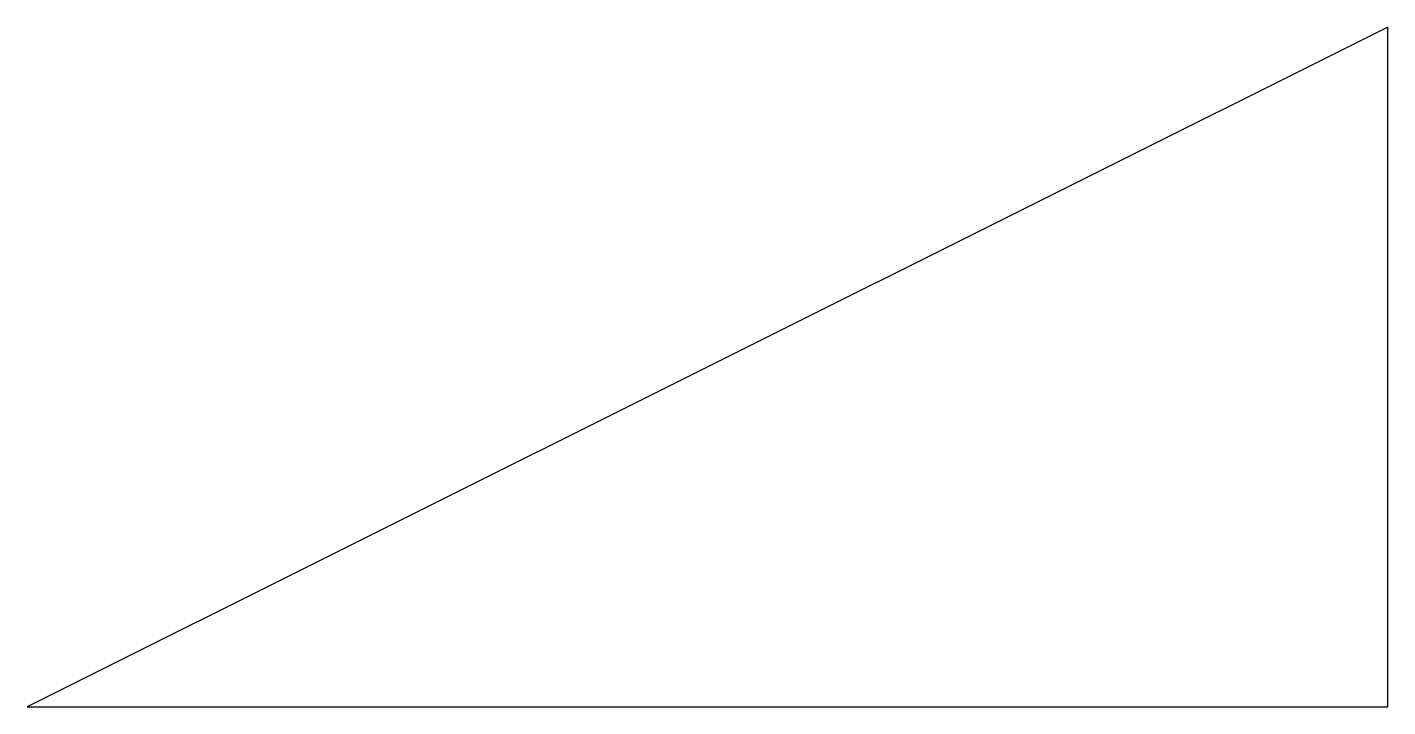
# Model space of a CAD drawing. Extents: x 0 to 6, y 0 to 3.
import ezdxf

# ---------------------------------------------------------------- set-up
doc = ezdxf.new("R2010")
doc.units = 0

msp = doc.modelspace()

# ---------------------------------------------------------------- linework, layer by layer
at = {"extrusion": (0, 0, -1)}
for p, q in [((6, 3), (0, 0)), ((6, 0), (6, 3)), ((0, 0), (6, 0))]:
    msp.add_line(p, q, dxfattribs=at)

doc.saveas('drawing.dxf')
